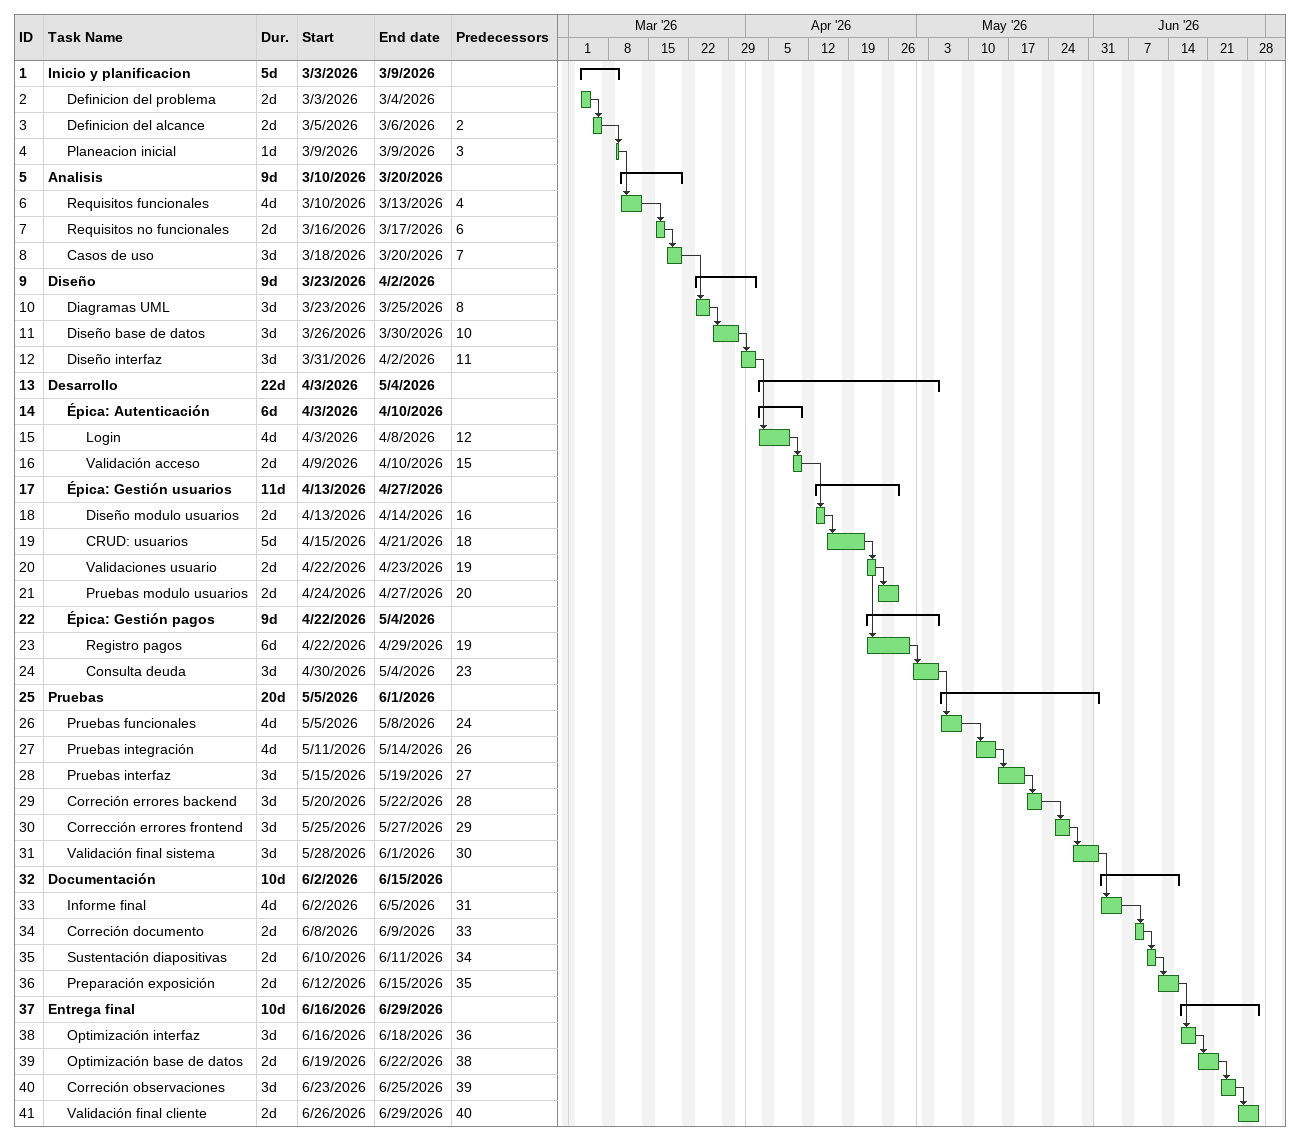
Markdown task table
| ID | Level | Task | Duration | Start | Finish | Predecessors |
|---|---|---|---|---|---|---|
| 1 | 1 | **Inicio y planificacion** | 5d | 2026-03-03 | 2026-03-09 |  |
| 2 | 2 | Definicion del problema | 2d | 2026-03-03 | 2026-03-04 |  |
| 3 | 2 | Definicion del alcance | 2d | 2026-03-05 | 2026-03-06 | 2 |
| 4 | 2 | Planeacion inicial | 1d | 2026-03-09 | 2026-03-09 | 3 |
| 5 | 1 | **Analisis** | 9d | 2026-03-10 | 2026-03-20 |  |
| 6 | 2 | Requisitos funcionales | 4d | 2026-03-10 | 2026-03-13 | 4 |
| 7 | 2 | Requisitos no funcionales | 2d | 2026-03-16 | 2026-03-17 | 6 |
| 8 | 2 | Casos de uso | 3d | 2026-03-18 | 2026-03-20 | 7 |
| 9 | 1 | **Diseño** | 9d | 2026-03-23 | 2026-04-02 |  |
| 10 | 2 | Diagramas UML | 3d | 2026-03-23 | 2026-03-25 | 8 |
| 11 | 2 | Diseño base de datos | 3d | 2026-03-26 | 2026-03-30 | 10 |
| 12 | 2 | Diseño interfaz | 3d | 2026-03-31 | 2026-04-02 | 11 |
| 13 | 1 | **Desarrollo** | 22d | 2026-04-03 | 2026-05-04 |  |
| 14 | 2 | **Épica: Autenticación** | 6d | 2026-04-03 | 2026-04-10 |  |
| 15 | 3 | Login | 4d | 2026-04-03 | 2026-04-08 | 12 |
| 16 | 3 | Validación acceso | 2d | 2026-04-09 | 2026-04-10 | 15 |
| 17 | 2 | **Épica: Gestión usuarios** | 11d | 2026-04-13 | 2026-04-27 |  |
| 18 | 3 | Diseño modulo usuarios | 2d | 2026-04-13 | 2026-04-14 | 16 |
| 19 | 3 | CRUD: usuarios | 5d | 2026-04-15 | 2026-04-21 | 18 |
| 20 | 3 | Validaciones usuario | 2d | 2026-04-22 | 2026-04-23 | 19 |
| 21 | 3 | Pruebas modulo usuarios | 2d | 2026-04-24 | 2026-04-27 | 20 |
| 22 | 2 | **Épica: Gestión pagos** | 9d | 2026-04-22 | 2026-05-04 |  |
| 23 | 3 | Registro pagos | 6d | 2026-04-22 | 2026-04-29 | 19 |
| 24 | 3 | Consulta deuda | 3d | 2026-04-30 | 2026-05-04 | 23 |
| 25 | 1 | **Pruebas** | 20d | 2026-05-05 | 2026-06-01 |  |
| 26 | 2 | Pruebas funcionales | 4d | 2026-05-05 | 2026-05-08 | 24 |
| 27 | 2 | Pruebas integración | 4d | 2026-05-11 | 2026-05-14 | 26 |
| 28 | 2 | Pruebas interfaz | 3d | 2026-05-15 | 2026-05-19 | 27 |
| 29 | 2 | Correción errores backend | 3d | 2026-05-20 | 2026-05-22 | 28 |
| 30 | 2 | Corrección errores frontend | 3d | 2026-05-25 | 2026-05-27 | 29 |
| 31 | 2 | Validación final sistema | 3d | 2026-05-28 | 2026-06-01 | 30 |
| 32 | 1 | **Documentación** | 10d | 2026-06-02 | 2026-06-15 |  |
| 33 | 2 | Informe final | 4d | 2026-06-02 | 2026-06-05 | 31 |
| 34 | 2 | Correción documento | 2d | 2026-06-08 | 2026-06-09 | 33 |
| 35 | 2 | Sustentación diapositivas | 2d | 2026-06-10 | 2026-06-11 | 34 |
| 36 | 2 | Preparación exposición | 2d | 2026-06-12 | 2026-06-15 | 35 |
| 37 | 1 | **Entrega final** | 10d | 2026-06-16 | 2026-06-29 |  |
| 38 | 2 | Optimización interfaz | 3d | 2026-06-16 | 2026-06-18 | 36 |
| 39 | 2 | Optimización base de datos | 2d | 2026-06-19 | 2026-06-22 | 38 |
| 40 | 2 | Correción observaciones | 3d | 2026-06-23 | 2026-06-25 | 39 |
| 41 | 2 | Validación final cliente | 2d | 2026-06-26 | 2026-06-29 | 40 |
